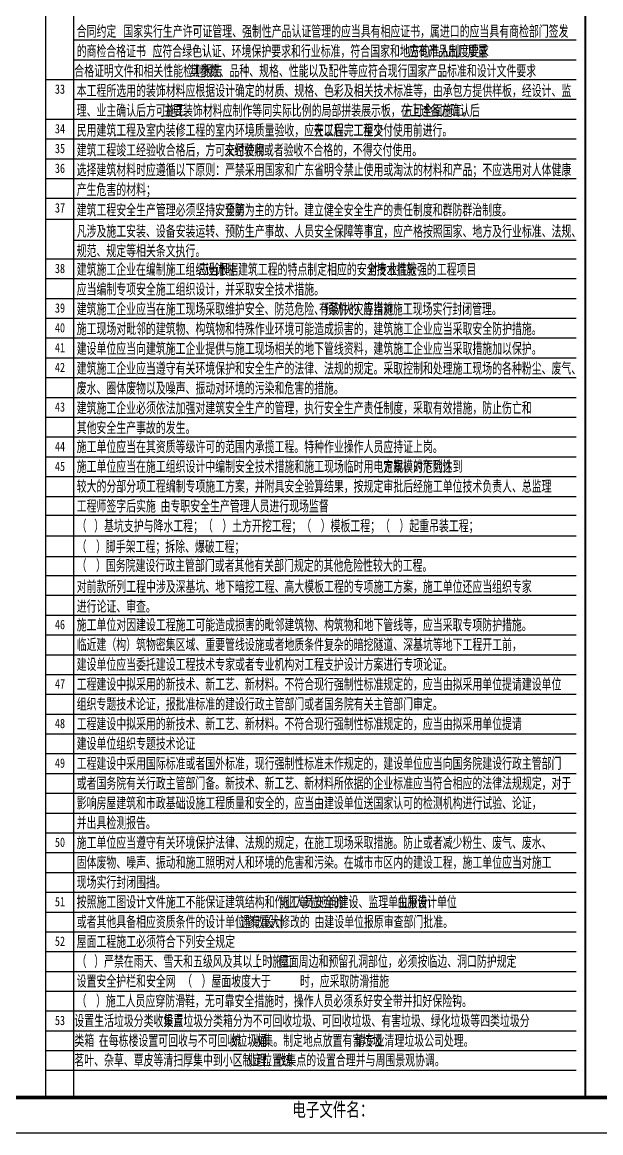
# Model space of a CAD drawing. Extents: x -446699 to 757189, y -606167 to -103070.
# Drawn here: x -395354 to -378977, y -477356 to -445937 of the extents above; entities that cross this region are included whole.
import ezdxf

# ---------------------------------------------------------------- set-up
doc = ezdxf.new("R2010")
doc.units = 0
doc.header["$LTSCALE"] = 1000
doc.header["$MEASUREMENT"] = 0
doc.linetypes.add('CONTINOUS', pattern=[0])
for name, color, linetype in [('14', 14, 'Continuous'), ('PUB_TEXT', 7, 'Continuous'), ('PUB_TITLE', 4, 'Continuous'), ('text', 7, 'Continuous'), ('辅助线', 8, 'CONTINOUS')]:
    doc.layers.add(name, color=color, linetype=linetype)
doc.styles.add('-黑体', font='', dxfattribs={"width": 0.8})
doc.styles.add('HZTXT', font='romane.shx', dxfattribs={"width": 0.7, "bigfont": 'hztxt.shx'})
doc.styles.get('-黑体').set_extended_font_data('SimHei')

# ---------------------------------------------------------------- blocks, each defined once
blk = doc.blocks.new('YHYHHRR')
at = {"layer": '14', "style": 'HZTXT', "width": 0.85}
blk.add_text('电子文件名：', height=450, rotation=359.9997, dxfattribs=at).set_placement((242776, 460265))

msp = doc.modelspace()

# ---------------------------------------------------------------- linework, layer by layer
for points in [[(-446699.4, -477356.4), (-362599.4, -477356.4), (-362599.4, -417956.4), (-446699.4, -417956.4)], [(-363599.4, -418956.4), (-444199.4, -418956.4), (-444199.4, -476356.4), (-363599.4, -476356.4)]]:
    msp.add_lwpolyline(points, close=True)
at = {"layer": 'PUB_TITLE'}
msp.add_lwpolyline([(-446699.4, -477356.4), (-362599.4, -477356.4), (-362599.4, -417956.4), (-446699.4, -417956.4)], close=True, dxfattribs=at)
msp.add_lwpolyline([(-446699.4, -477356.4), (-362599.4, -477356.4), (-362599.4, -417956.4), (-446699.4, -417956.4)], close=True, dxfattribs=at)
at = {"layer": 'PUB_TITLE', "const_width": 100}
msp.add_lwpolyline([(-444199.4, -476356.4), (-363599.4, -476356.4), (-363599.4, -418956.4), (-444199.4, -418956.4)], close=True, dxfattribs=at)
msp.add_lwpolyline([(-444199.4, -476356.4), (-363599.4, -476356.4), (-363599.4, -418956.4), (-444199.4, -418956.4)], close=True, dxfattribs=at)
at = {"layer": '辅助线'}
for p, q in [((-394688.7, -476356.4), (-394688.7, -420132.8)), ((-393888.7, -476356.4), (-393888.7, -420116.4)), ((-379674.4, -446447.2), (-393888.7, -446447.2)), ((-379674.4, -447007.2), (-393888.7, -447007.2)), ((-379674.4, -447567.2), (-394688.7, -447567.2)), ((-379674.4, -448127.2), (-393888.7, -448127.2)), ((-379674.4, -448687.2), (-394688.7, -448687.2)), ((-379674.4, -449247.2), (-394688.7, -449247.2)), ((-379674.4, -449807.2), (-394688.7, -449807.2)), ((-379674.4, -450367.2), (-394688.7, -450367.2)), ((-379674.4, -450927.2), (-394688.7, -450927.2)), ((-379674.4, -451520), (-394688.7, -451520)), ((-379674.4, -452112.9), (-393888.7, -452112.9)), ((-379674.4, -452640), (-394688.7, -452640)), ((-379674.4, -453200), (-394688.7, -453200)), ((-379674.4, -453760), (-394688.7, -453760)), ((-379674.4, -454320), (-394688.7, -454320)), ((-379674.4, -454880), (-394688.7, -454880)), ((-379674.4, -455440), (-394688.7, -455440)), ((-379674.4, -456000), (-394688.7, -456000)), ((-379674.4, -456560), (-394688.7, -456560)), ((-379674.4, -457120), (-394688.7, -457120)), ((-379674.4, -457680), (-394688.7, -457680)), ((-379674.4, -458240), (-394688.7, -458240)), ((-379674.4, -458800), (-394688.7, -458800)), ((-379674.4, -459360), (-394688.7, -459360)), ((-379674.4, -459893.5), (-394688.7, -459893.5)), ((-379674.4, -460480), (-394688.7, -460480)), ((-379674.4, -461066.5), (-394688.7, -461066.5)), ((-379674.4, -461600), (-394688.7, -461600)), ((-379674.4, -462160), (-394688.7, -462160)), ((-379674.4, -462720), (-394688.7, -462720)), ((-379674.4, -463280), (-394688.7, -463280)), ((-379674.4, -463840), (-394688.7, -463840)), ((-379674.4, -464400), (-394688.7, -464400)), ((-379674.4, -464960), (-394688.7, -464960)), ((-379674.4, -465520), (-394688.7, -465520)), ((-379674.4, -466080), (-394688.7, -466080)), ((-379674.4, -466640), (-394688.7, -466640)), ((-379674.4, -467200), (-394688.7, -467200)), ((-379674.4, -467760), (-394688.7, -467760)), ((-379674.4, -468320), (-394688.7, -468320)), ((-379674.4, -468880), (-394688.7, -468880)), ((-379674.4, -469440), (-394688.7, -469440)), ((-379674.4, -470000), (-394688.7, -470000)), ((-379674.4, -470560), (-394688.7, -470560)), ((-379674.4, -471120), (-394688.7, -471120)), ((-379674.4, -471680), (-394688.7, -471680)), ((-379674.4, -472240), (-394688.7, -472240)), ((-379674.4, -472800), (-394688.7, -472800)), ((-379674.4, -473360), (-394688.7, -473360)), ((-379674.4, -473920), (-394688.7, -473920)), ((-379674.4, -474480), (-394688.7, -474480)), ((-379674.4, -475040), (-394688.7, -475040)), ((-379674.4, -475594.4), (-394688.7, -475594.4))]:
    msp.add_line(p, q, dxfattribs=at)
at = {"layer": '辅助线', "const_width": 50}
msp.add_lwpolyline([(-379413.7, -420116.4), (-379413.7, -476356.4)], dxfattribs=at)

# ---------------------------------------------------------------- block references
msp.add_blockref('YHYHHRR', (-630484.9, -937205.9))

# ---------------------------------------------------------------- texts
at = {"layer": 'PUB_TEXT', "style": 'HZTXT', "width": 0.8}
for s, p in [('合同约定', (-393811.2, -446376.7)), ('国家实行生产许可证管理、强制性产品认证管理的应当具有相应证书，属进口的应当具有商检部门签发', (-392491.2, -446376.7)), ('的商检合格证书', (-393811.2, -446936.7)), ('应符合绿色认证、环境保护要求和行业标准，符合国家和地方的准入制度要求', (-391664.5, -446936.7)), ('应有产品出厂质量', (-384422.2, -446936.7)), ('合格证明文件和相关性能检测报告', (-393879.3, -447496.7)), ('其参数、品种、规格、性能以及配件等应符合现行国家产品标准和设计文件要求', (-390608.1, -447496.7)), ('本工程所选用的装饰材料应根据设计确定的材质、规格、色彩及相关技术标准等，由承包方提供样板，经设计、监', (-393811.2, -448056.7)), ('理、业主确认后方可施工', (-393811.2, -448616.7)), ('主要装饰材料应制作等同实际比例的局部拼装展示板，在上述各方确认后', (-391360.8, -448616.7)), ('方可全面施工。', (-384577, -448616.7)), ('民用建筑工程及室内装修工程的室内环境质量验收，应在工程完工至少', (-393811.2, -449176.7)), ('天以后、工程交付使用前进行。', (-387099.7, -449176.7)), ('建筑工程竣工经验收合格后，方可交付使用', (-393811.2, -449736.7)), ('未经验收或者验收不合格的，不得交付使用。', (-389633.9, -449736.7)), ('选择建筑材料时应遵循以下原则：严禁采用国家和广东省明令禁止使用或淘汰的材料和产品；不应选用对人体健康', (-393811.2, -450296.7)), ('产生危害的材料；', (-393811.2, -450856.7)), ('建筑工程安全生产管理必须坚持安全第', (-393811.2, -451433.1)), ('、预防为主的方针。建立健全安全生产的责任制度和群防群治制度。', (-389894.1, -451433.1)), ('凡涉及施工安装、设备安装运转、预防生产事故、人员安全保障等事宜，应产格按照国家、地方及行业标准、法规、', (-393811.2, -452034.1)), ('规范、规定等相关条文执行。', (-393811.2, -452585.9)), ('建筑施工企业在编制施工组织设计时', (-393811.2, -453113.1)), ('应当根据建筑工程的特点制定相应的安全技术措施', (-390365.4, -453113.1)), ('对专业性较强的工程项目', (-385578, -453113.1)), ('应当编制专项安全施工组织设计，并采取安全技术措施。', (-393811.2, -453673.1)), ('建筑施工企业应当在施工现场采取维护安全、防范危险、预防火灾等措施', (-393811.2, -454233.1)), ('有条件的', (-386952.2, -454233.1)), ('应当对施工现场实行封闭管理。', (-385698.9, -454233.1)), ('施工现场对毗邻的建筑物、构筑物和特殊作业环境可能造成损害的，建筑施工企业应当采取安全防护措施。', (-393811.2, -454793.1)), ('建设单位应当向建筑施工企业提供与施工现场相关的地下管线资料，建筑施工企业应当采取措施加以保护。', (-393811.2, -455353.1)), ('建筑施工企业应当遵守有关环境保护和安全生产的法律、法规的规定。采取控制和处理施工现场的各种粉尘、废气、', (-393811.2, -455913.1)), ('废水、圈体废物以及噪声、振动对环境的污染和危害的措施。', (-393811.2, -456473.1)), ('建筑施工企业必须依法加强对建筑安全生产的管理，执行安全生产责任制度，采取有效措施，防止伤亡和', (-393811.2, -457033.1)), ('其他安全生产事故的发生。', (-393811.2, -457593.1)), ('施工单位应当在其资质等级许可的范围内承揽工程。特种作业操作人员应持证上岗。', (-393811.2, -458130.3)), ('施工单位应当在施工组织设计中编制安全技术措施和施工现场临时用电方案，对下列达到', (-393811.2, -458690.3)), ('定规模的危险性', (-385132.9, -458690.3)), ('较大的分部分项工程编制专项施工方案，并附具安全验算结果，按规定审批后经施工单位技术负责人、总监理', (-393811.2, -459250.3)), ('工程师签字后实施', (-393811.2, -459810.3)), ('由专职安全生产管理人员进行现场监督', (-391437.8, -459810.3)), ('（', (-393811.2, -460370.3)), ('）基坑支护与降水工程；（', (-393317.8, -460370.3)), ('）土方开挖工程；（', (-389691.2, -460370.3)), ('）模板工程；（', (-386904.5, -460370.3)), ('）起重吊装工程；', (-384677.8, -460370.3)), ('（', (-393811.2, -460956.8)), ('）脚手架工程；拆除、爆破工程；', (-393264.5, -460956.8)), ('（', (-393811.2, -461490.3)), ('）国务院建设行政主管部门或者其他有关部门规定的其他危险性较大的工程。', (-393264.5, -461490.3)), ('对前款所列工程中涉及深基坑、地下暗挖工程、高大模板工程的专项施工方案，施工单位还应当组织专家', (-393811.2, -462087.4)), ('进行论证、审查。', (-393811.2, -462647.4)), ('施工单位对因建设工程施工可能造成损害的毗邻建筑物、构筑物和地下管线等，应当采取专项防护措施。', (-393811.2, -463170.3)), ('临近建（构）筑物密集区域、重要管线设施或者地质条件复杂的暗挖隧道、深基坑等地下工程开工前，', (-393811.2, -463730.3)), ('建设单位应当委托建设工程技术专家或者专业机构对工程支护设计方案进行专项论证。', (-393811.2, -464290.3)), ('工程建设中拟采用的新技术、新工艺、新材料。不符合现行强制性标准规定的，应当由拟采用单位提请建设单位', (-393811.2, -464850.3)), ('组织专题技术论证，报批准标准的建设行政主管部门或者国务院有关主管部门审定。', (-393811.2, -465410.3)), ('工程建设中拟采用的新技术、新工艺、新材料。不符合现行强制性标准规定的，应当由拟采用单位提请', (-393811.2, -465970.3)), ('建设单位组织专题技术论证', (-393811.2, -466530.3)), ('工程建设中采用国际标准或者国外标准，现行强制性标准未作规定的，建设单位应当向国务院建设行政主管部门', (-393811.2, -467090.3)), ('或者国务院有关行政主管部门备。新技术、新工艺、新材料所依据的企业标准应当符合相应的法律法规规定，对于', (-393811.2, -467650.3)), ('影响房屋建筑和市政基础设施工程质量和安全的，应当由建设单位送国家认可的检测机构进行试验、论证，', (-393811.2, -468210.3)), ('并出具检测报告。', (-393811.2, -468770.3)), ('施工单位应当遵守有关环境保护法律、法规的规定，在施工现场采取措施。防止或者减少粉生、废气、废水、', (-393811.2, -469330.3)), ('固体废物、噪声、振动和施工照明对人和环境的危害和污染。在城市市区内的建设工程，施工单位应当对施工', (-393811.2, -469890.3)), ('现场实行封闭围挡。', (-393811.2, -470450.3)), ('按照施工图设计文件施工不能保证建筑结构和作业人员安全的', (-393811.2, -471010.3)), ('施工单位应向建设、监理单位报告', (-388074.7, -471010.3)), ('由原设计单位', (-384733.6, -471010.3)), ('或者其他具备相应资质条件的设计单位修改设计', (-393811.2, -471570.3)), ('遇有重大修改的', (-389173.9, -471570.3)), ('由建设单位报原审查部门批准。', (-387080.6, -471570.3)), ('屋面工程施工必须符合下列安全规定', (-393811.2, -472130.3)), ('（', (-393811.2, -472690.3)), ('）严禁在雨天、雪天和五级风及其以上时施工', (-393317.8, -472690.3)), ('（', (-388912, -472690.3)), ('）屋面周边和预留孔洞部位，必须按临边、洞口防护规定', (-388365.3, -472690.3)), ('设置安全护栏和安全网', (-393811.2, -473250.3)), ('（', (-390824.5, -473250.3)), ('）屋面坡度大于', (-390277.8, -473250.3)), ('时，应采取防滑措施', (-387491.2, -473250.3)), ('（', (-393811.2, -473810.3)), ('）施工人员应穿防滑鞋，无可靠安全措施时，操作人员必须系好安全带并扣好保险钩。', (-393264.5, -473810.3)), ('设置生活垃圾分类收集点', (-393877.7, -474370.3)), ('设置垃圾分类箱分为不可回收垃圾、可回收垃圾、有害垃圾、绿化垃圾等四类垃圾分', (-391350.6, -474370.3)), ('类箱', (-393877.7, -474930.3)), ('在每栋楼设置可回收与不可回收垃圾桶', (-393184.3, -474930.3)), ('统', (-389434.6, -474930.3)), ('收集。制定地点放置有害垃圾', (-388808, -474930.3)), ('请专业清理垃圾公司处理。', (-385937.9, -474930.3)), ('茗叶、杂草、覃皮等清扫厚集中到小区制定位置统', (-393877.7, -475484.6)), ('处理。收集点的设置合理并与周围景观协调。', (-388994.5, -475484.6))]:
    msp.add_text(s, height=350, dxfattribs=at).set_placement(p)
at = {"layer": 'text', "style": '-黑体', "width": 0.8}
for s, p in [('33', (-394428.7, -447961.3)), ('34', (-394428.7, -449081.3)), ('35', (-394428.7, -449641.3)), ('36', (-394428.7, -450201.3)), ('37', (-394428.7, -451321.3)), ('38', (-394428.7, -453034.2)), ('39', (-394428.7, -454154.2)), ('40', (-394428.7, -454714.2)), ('41', (-394428.7, -455274.2)), ('42', (-394428.7, -455834.2)), ('43', (-394428.7, -456954.2)), ('44', (-394428.7, -458074.2)), ('45', (-394428.7, -458634.2)), ('46', (-394428.7, -463108.6)), ('47', (-394428.7, -464788.6)), ('48', (-394428.7, -465908.6)), ('49', (-394428.7, -467028.6)), ('50', (-394428.7, -469268.6)), ('51', (-394428.7, -470948.6)), ('52', (-394428.7, -472068.6)), ('53', (-394428.7, -474308.6))]:
    msp.add_text(s, height=263.98, dxfattribs=at).set_placement(p)

doc.saveas('drawing.dxf')
